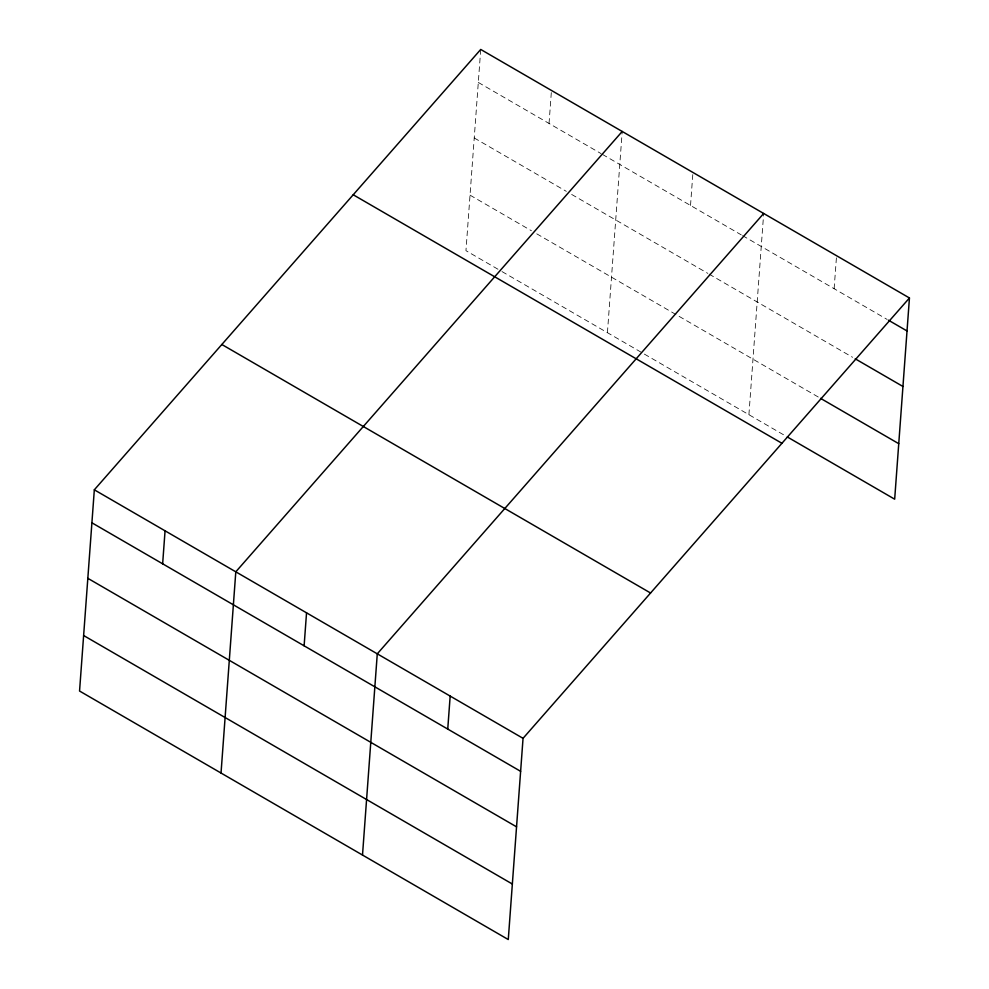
<?xml version="1.0" encoding="UTF-8"?>
<svg xmlns="http://www.w3.org/2000/svg" width="989" height="989" viewBox="0 0 989 989"><rect width="100%" height="100%" fill="white"/><g stroke="black" fill="none" stroke-linecap="round" stroke-linejoin="round"><path stroke-width="0.74" stroke-dasharray="4.95 3.71" d="M480.728 49.45L465.955 250.674L500.657 270.788M549.043 123.452L551.466 90.456M607.431 332.687L622.205 131.463M690.52 205.465L692.943 172.469M748.908 414.7L763.57 214.972M834.135 288.714L836.558 255.718M478.305 82.446L601.102 153.629M602.437 154.395L741.243 234.863M742.578 235.629L887.145 319.435M474.226 137.965L566.326 191.347M571.667 194.437L707.803 273.36M709.138 274.126L852.592 357.289M470.035 195.154L531.427 230.746M536.767 233.837L819.238 397.59M501.992 271.567L786.008 436.198"/><path stroke-width="1.48" d="M94.326 489.815L79.553 691.027L508.272 939.55L523.045 738.326L909.447 297.973L480.728 49.45L94.326 489.815L523.045 738.326M162.641 563.804L165.064 530.821M221.029 773.039L235.802 571.815L622.205 131.463M304.118 645.817L306.541 612.821M362.506 855.052L377.279 653.828L763.681 213.476M447.745 729.078L450.168 696.083M909.447 297.973L894.674 499.185L787.331 436.965M888.468 320.213L907.024 330.956M855.238 358.822L902.945 386.476M820.561 398.357L898.741 443.678M353.221 194.771L781.928 443.282M221.845 344.493L650.564 593.004M91.903 522.798L520.622 771.321M87.836 578.318L516.555 826.841M83.632 635.519L512.351 884.03"/></g></svg>
